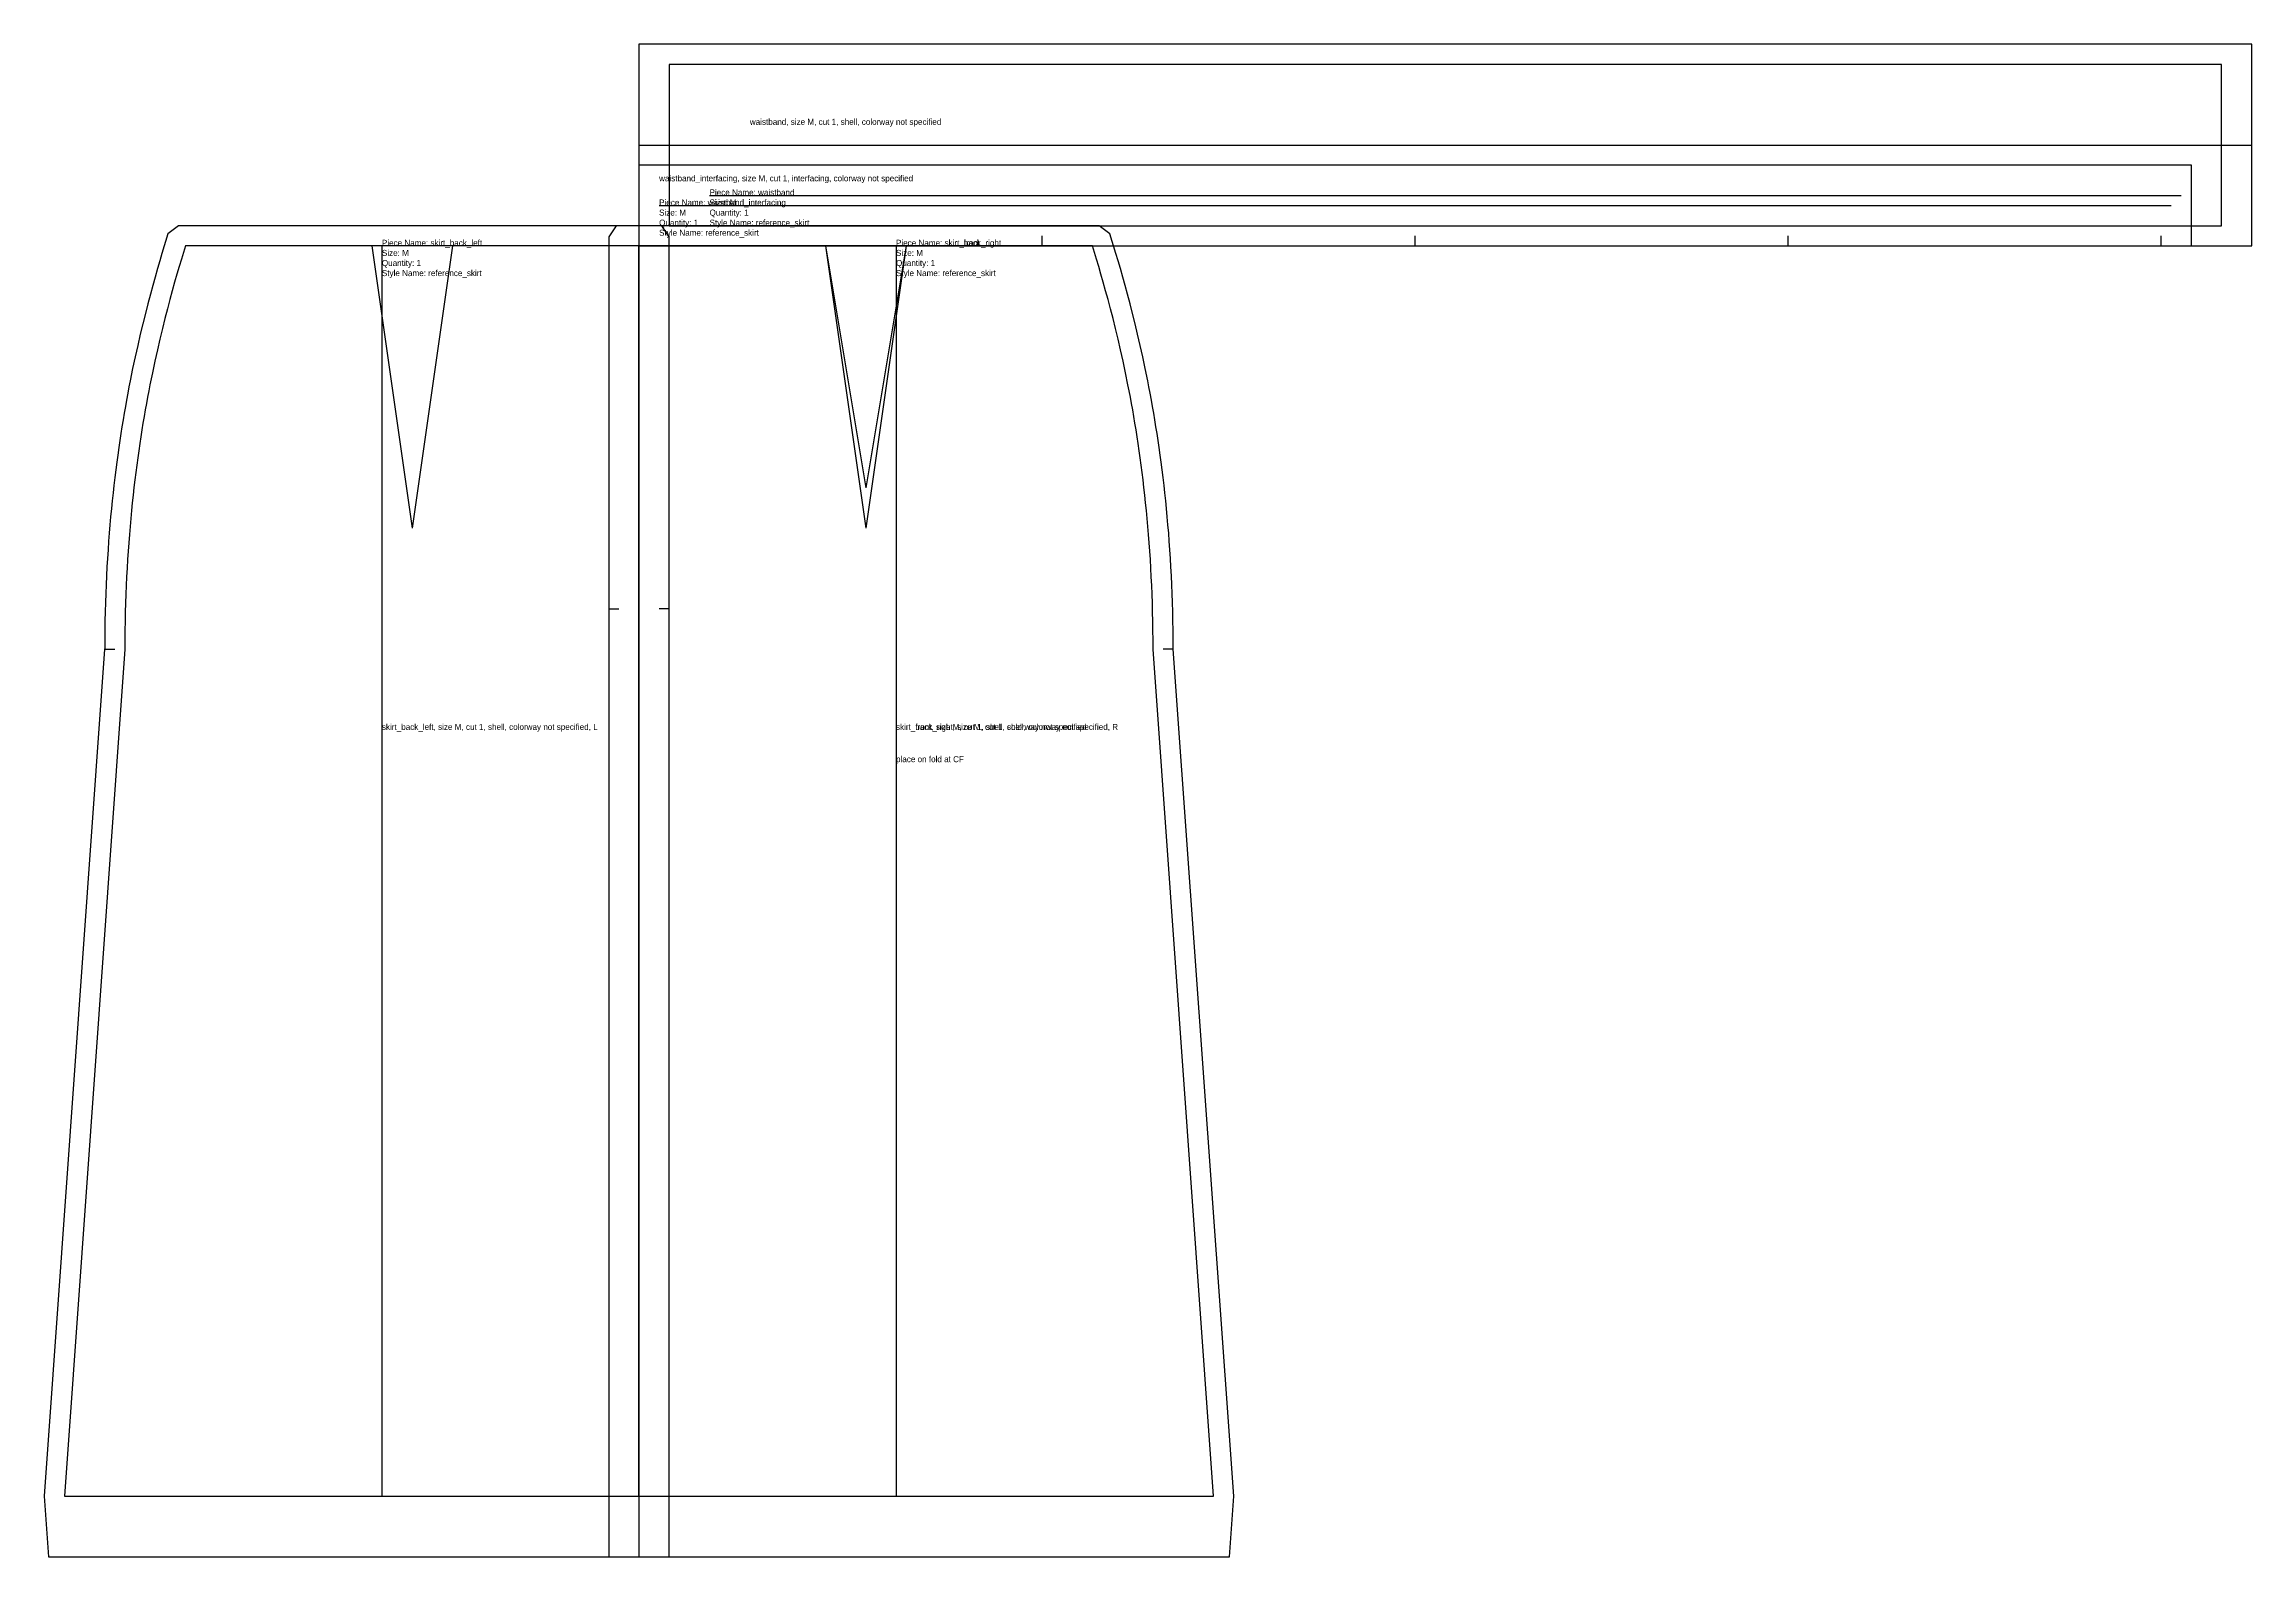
# Model space of a CAD drawing. Extents: x -295 to 800, y -650 to 100.
import ezdxf

# ---------------------------------------------------------------- set-up
doc = ezdxf.new("R2010")
doc.units = 0
for name, color, linetype in [('CUT', 1, 'CONTINUOUS'), ('DRAW', 7, 'CONTINUOUS'), ('INTCUT', 4, 'CONTINUOUS'), ('NOTCH', 3, 'CONTINUOUS'), ('TEXT', 2, 'CONTINUOUS')]:
    doc.layers.add(name, color=color, linetype=linetype)

# ---------------------------------------------------------------- blocks, each defined once
blk = doc.blocks.new('skirt_back_left_M')
at = {"layer": 'CUT'}
blk.add_lwpolyline([(-292.883, -650), (15, -650), (15, -180), (15, 4.543), (11.362, 10), (-228.315, 10), (-233.632, 6.04), (-236.586, -3.845), (-237.627, -7.373), (-238.767, -11.291), (-239.96, -15.46), (-241.128, -19.631), (-242.297, -23.904), (-243.588, -28.749), (-244.839, -33.592), (-246.109, -38.666), (-247.356, -43.834), (-248.638, -49.348), (-249.897, -55.001), (-251.14, -60.832), (-252.388, -66.978), (-252.95, -69.86), (-253.571, -73.118), (-254.183, -76.436), (-254.755, -79.619), (-255.335, -82.952), (-255.893, -86.261), (-256.449, -89.676), (-256.99, -93.097), (-257.511, -96.527), (-258.026, -100.036), (-258.561, -103.833), (-259.033, -107.329), (-259.521, -111.099), (-259.977, -114.773), (-260.445, -118.749), (-260.854, -122.387), (-261.278, -126.371), (-261.666, -130.229), (-262.049, -134.297), (-262.403, -138.281), (-262.747, -142.442), (-263.052, -146.422), (-263.357, -150.755), (-263.632, -155.009), (-263.876, -159.176), (-264.106, -163.529), (-264.314, -168.06), (-264.487, -172.31), (-264.642, -176.9), (-264.77, -181.442), (-264.867, -185.959), (-264.941, -190.628), (-264.985, -195.209), (-264.999, -199.622), (-265.026, -199.998), (-295.026, -620)], close=True, dxfattribs=at)
at = {"layer": 'DRAW'}
blk.add_line((-127.5, 0), (-127.5, -620), dxfattribs=at)
blk.add_lwpolyline([(-285, -620), (0, -620), (0, 0), (-225, 0), (-226.984, -6.639), (-228.05, -10.252), (-229.159, -14.061), (-230.304, -18.064), (-231.48, -22.264), (-232.682, -26.658), (-233.906, -31.249), (-235.142, -36.033), (-236.388, -41.014), (-237.637, -46.188), (-238.886, -51.56), (-240.125, -57.126), (-241.354, -62.888), (-242.563, -68.845), (-243.159, -71.897), (-243.75, -74.999), (-244.33, -78.147), (-244.905, -81.345), (-245.47, -84.592), (-246.026, -87.889), (-246.571, -91.233), (-247.107, -94.626), (-247.63, -98.069), (-248.143, -101.561), (-248.641, -105.1), (-249.126, -108.689), (-249.597, -112.327), (-250.054, -116.014), (-250.494, -119.749), (-250.919, -123.533), (-251.327, -127.366), (-251.718, -131.249), (-252.088, -135.179), (-252.441, -139.158), (-252.774, -143.186), (-253.087, -147.264), (-253.377, -151.389), (-253.647, -155.564), (-253.895, -159.788), (-254.12, -164.061), (-254.319, -168.381), (-254.496, -172.752), (-254.646, -177.171), (-254.772, -181.64), (-254.869, -186.156), (-254.941, -190.722), (-254.985, -195.336), (-255, -200)], close=True, dxfattribs=at)
at = {"layer": 'INTCUT'}
for points in [[(-132.5, 0), (-112.5, -140)], [(-92.5, 0), (-112.5, -140)]]:
    blk.add_lwpolyline(points, dxfattribs=at)
at = {"layer": 'NOTCH'}
for p, q in [((15, -180), (10, -180)), ((-265.026, -199.998), (-260.026, -199.998))]:
    blk.add_line(p, q, dxfattribs=at)
at = {"layer": 'TEXT'}
for s, p in [('Piece Name: skirt_back_left', (-127.5, 0)), ('Size: M', (-127.5, -5)), ('Quantity: 1', (-127.5, -10)), ('Style Name: reference_skirt', (-127.5, -15)), ('skirt_back_left, size M, cut 1, shell, colorway not specified, L', (-127.5, -240))]:
    blk.add_text(s, height=3, dxfattribs=at).set_placement(p)
blk = doc.blocks.new('skirt_back_right_M')
at = {"layer": 'CUT'}
blk.add_lwpolyline([(-15, -650), (292.883, -650), (295.026, -620), (265.026, -199.998), (264.999, -199.622), (264.985, -195.209), (264.941, -190.628), (264.867, -185.959), (264.77, -181.442), (264.642, -176.9), (264.487, -172.31), (264.314, -168.06), (264.106, -163.529), (263.876, -159.176), (263.632, -155.009), (263.357, -150.755), (263.052, -146.422), (262.747, -142.442), (262.403, -138.281), (262.049, -134.297), (261.666, -130.229), (261.278, -126.371), (260.854, -122.387), (260.445, -118.749), (259.977, -114.773), (259.521, -111.099), (259.033, -107.329), (258.561, -103.833), (258.026, -100.036), (257.511, -96.527), (256.99, -93.097), (256.449, -89.676), (255.893, -86.261), (255.335, -82.952), (254.755, -79.619), (254.183, -76.436), (253.571, -73.118), (252.95, -69.86), (252.388, -66.978), (251.14, -60.832), (249.897, -55.001), (248.638, -49.348), (247.356, -43.834), (246.109, -38.666), (244.839, -33.592), (243.588, -28.749), (242.297, -23.904), (241.128, -19.631), (239.96, -15.46), (238.767, -11.291), (237.627, -7.373), (236.586, -3.845), (233.632, 6.04), (228.315, 10), (-11.362, 10), (-15, 4.543), (-15, -180)], close=True, dxfattribs=at)
at = {"layer": 'DRAW'}
blk.add_line((127.5, 0), (127.5, -620), dxfattribs=at)
blk.add_lwpolyline([(0, -620), (285, -620), (255, -200), (254.985, -195.336), (254.941, -190.722), (254.869, -186.156), (254.772, -181.64), (254.646, -177.171), (254.496, -172.752), (254.319, -168.381), (254.12, -164.061), (253.895, -159.788), (253.647, -155.564), (253.377, -151.389), (253.087, -147.264), (252.774, -143.186), (252.441, -139.158), (252.088, -135.179), (251.718, -131.249), (251.327, -127.366), (250.919, -123.533), (250.494, -119.749), (250.054, -116.014), (249.597, -112.327), (249.126, -108.689), (248.641, -105.1), (248.143, -101.561), (247.63, -98.069), (247.107, -94.626), (246.571, -91.233), (246.026, -87.889), (245.47, -84.592), (244.905, -81.345), (244.33, -78.147), (243.75, -74.999), (243.159, -71.897), (242.563, -68.845), (241.354, -62.888), (240.125, -57.126), (238.886, -51.56), (237.637, -46.188), (236.388, -41.014), (235.142, -36.033), (233.906, -31.249), (232.682, -26.658), (231.48, -22.264), (230.304, -18.064), (229.159, -14.061), (228.05, -10.252), (226.984, -6.639), (225, 0), (0, 0)], close=True, dxfattribs=at)
at = {"layer": 'INTCUT'}
for points in [[(92.5, 0), (112.5, -140)], [(132.5, 0), (112.5, -140)]]:
    blk.add_lwpolyline(points, dxfattribs=at)
at = {"layer": 'NOTCH'}
for p, q in [((-15, -180), (-10, -180)), ((265.026, -199.998), (260.026, -199.998))]:
    blk.add_line(p, q, dxfattribs=at)
at = {"layer": 'TEXT'}
for s, p in [('Piece Name: skirt_back_right', (127.5, 0)), ('Size: M', (127.5, -5)), ('Quantity: 1', (127.5, -10)), ('Style Name: reference_skirt', (127.5, -15)), ('skirt_back_right, size M, cut 1, shell, colorway not specified, R', (127.5, -240))]:
    blk.add_text(s, height=3, dxfattribs=at).set_placement(p)
blk = doc.blocks.new('skirt_front_M')
at = {"layer": 'CUT'}
blk.add_lwpolyline([(0, -650), (292.883, -650), (295.026, -620), (265.026, -199.998), (264.999, -199.622), (264.985, -195.209), (264.941, -190.628), (264.867, -185.959), (264.77, -181.442), (264.642, -176.9), (264.487, -172.31), (264.314, -168.06), (264.106, -163.529), (263.876, -159.176), (263.632, -155.009), (263.357, -150.755), (263.052, -146.422), (262.747, -142.442), (262.403, -138.281), (262.049, -134.297), (261.666, -130.229), (261.278, -126.371), (260.854, -122.387), (260.445, -118.749), (259.977, -114.773), (259.521, -111.099), (259.033, -107.329), (258.561, -103.833), (258.026, -100.036), (257.511, -96.527), (256.99, -93.097), (256.449, -89.676), (255.893, -86.261), (255.335, -82.952), (254.755, -79.619), (254.183, -76.436), (253.571, -73.118), (252.95, -69.86), (252.388, -66.978), (251.14, -60.832), (249.897, -55.001), (248.638, -49.348), (247.356, -43.834), (246.109, -38.666), (244.839, -33.592), (243.588, -28.749), (242.297, -23.904), (241.128, -19.631), (239.96, -15.46), (238.767, -11.291), (237.627, -7.373), (236.586, -3.845), (233.632, 6.04), (228.315, 10), (0, 10)], close=True, dxfattribs=at)
at = {"layer": 'DRAW'}
blk.add_line((127.5, 0), (127.5, -620), dxfattribs=at)
blk.add_lwpolyline([(0, -620), (285, -620), (255, -200), (254.985, -195.336), (254.941, -190.722), (254.869, -186.156), (254.772, -181.64), (254.646, -177.171), (254.496, -172.752), (254.319, -168.381), (254.12, -164.061), (253.895, -159.788), (253.647, -155.564), (253.377, -151.389), (253.087, -147.264), (252.774, -143.186), (252.441, -139.158), (252.088, -135.179), (251.718, -131.249), (251.327, -127.366), (250.919, -123.533), (250.494, -119.749), (250.054, -116.014), (249.597, -112.327), (249.126, -108.689), (248.641, -105.1), (248.143, -101.561), (247.63, -98.069), (247.107, -94.626), (246.571, -91.233), (246.026, -87.889), (245.47, -84.592), (244.905, -81.345), (244.33, -78.147), (243.75, -74.999), (243.159, -71.897), (242.563, -68.845), (241.354, -62.888), (240.125, -57.126), (238.886, -51.56), (237.637, -46.188), (236.388, -41.014), (235.142, -36.033), (233.906, -31.249), (232.682, -26.658), (231.48, -22.264), (230.304, -18.064), (229.159, -14.061), (228.05, -10.252), (226.984, -6.639), (225, 0), (0, 0)], close=True, dxfattribs=at)
at = {"layer": 'INTCUT'}
for points in [[(92.5, 0), (112.5, -120)], [(132.5, 0), (112.5, -120)]]:
    blk.add_lwpolyline(points, dxfattribs=at)
at = {"layer": 'NOTCH'}
blk.add_line((265.026, -199.998), (260.026, -199.998), dxfattribs=at)
at = {"layer": 'TEXT'}
for s, p in [('Piece Name: skirt_front', (127.5, 0)), ('Size: M', (127.5, -5)), ('Quantity: 1', (127.5, -10)), ('Style Name: reference_skirt', (127.5, -15)), ('skirt_front, size M, cut 1, shell, colorway not specified', (127.5, -240)), ('place on fold at CF', (127.5, -256))]:
    blk.add_text(s, height=3, dxfattribs=at).set_placement(p)
blk = doc.blocks.new('waistband_M')
at = {"layer": 'CUT'}
blk.add_lwpolyline([(0, 0), (15, 0), (200, 0), (385, 0), (570, 0), (755, 0), (800, 0), (800, 100), (0, 100)], close=True, dxfattribs=at)
at = {"layer": 'DRAW'}
blk.add_line((35, 25), (765, 25), dxfattribs=at)
blk.add_lwpolyline([(15, 10), (785, 10), (785, 90), (15, 90)], close=True, dxfattribs=at)
at = {"layer": 'INTCUT'}
blk.add_lwpolyline([(0, 50), (800, 50)], dxfattribs=at)
at = {"layer": 'NOTCH'}
for p, q in [((15, 0), (15, 5)), ((200, 0), (200, 5)), ((385, 0), (385, 5)), ((570, 0), (570, 5)), ((755, 0), (755, 5))]:
    blk.add_line(p, q, dxfattribs=at)
at = {"layer": 'TEXT'}
for s, p in [('waistband, size M, cut 1, shell, colorway not specified', (55, 60)), ('Size: M', (35, 20)), ('Piece Name: waistband', (35, 25)), ('Quantity: 1', (35, 15)), ('Style Name: reference_skirt', (35, 10))]:
    blk.add_text(s, height=3, dxfattribs=at).set_placement(p)
blk = doc.blocks.new('waistband_interfacing_M')
at = {"layer": 'CUT'}
blk.add_lwpolyline([(0, 0), (770, 0), (770, 40), (0, 40)], close=True, dxfattribs=at)
at = {"layer": 'DRAW'}
blk.add_line((10, 20), (760, 20), dxfattribs=at)
blk.add_lwpolyline([(0, 0), (770, 0), (770, 40), (0, 40)], close=True, dxfattribs=at)
at = {"layer": 'TEXT'}
for s, p in [('waistband_interfacing, size M, cut 1, interfacing, colorway not specified', (10, 32)), ('Piece Name: waistband_interfacing', (10, 20)), ('Size: M', (10, 15)), ('Quantity: 1', (10, 10)), ('Style Name: reference_skirt', (10, 5))]:
    blk.add_text(s, height=3, dxfattribs=at).set_placement(p)

msp = doc.modelspace()

# ---------------------------------------------------------------- block references
for name in ['waistband_M', 'waistband_interfacing_M', 'skirt_back_left_M', 'skirt_back_right_M', 'skirt_front_M']:
    msp.add_blockref(name, (0, 0))

doc.saveas('drawing.dxf')
